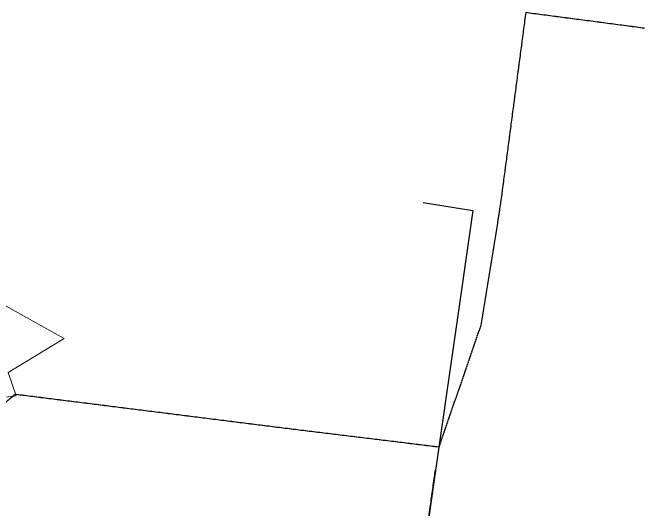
# Model space of a CAD drawing. Header units: metres. Extents: x 304132 to 306101, y 6188673 to 6190119.
# Drawn here: x 305444.5 to 305780.3, y 6189854.6 to 6190118.8 of the extents above; entities that cross this region are included whole.
import ezdxf

# ---------------------------------------------------------------- set-up
doc = ezdxf.new("R2010")
doc.units = ezdxf.units.M
doc.linetypes.add('Cable Exist OH', pattern=[1, 1, 0])
doc.layers.add('Cadastre Roads_SP_EXT', color=9, linetype='Continuous', lineweight=5)
for name, color, linetype in [('Mains_HV_EXT', 7, 'Continuous'), ('Mains_SL_EXT', 7, 'Continuous'), ('Mains_TR_EXT', 7, 'Continuous')]:
    doc.layers.add(name, color=color, linetype=linetype)
doc.styles.get("Standard").update_dxf_attribs({"font": 'arial.ttf'})
doc.linetypes.add('Cable P UG', pattern='A,6,-0.5,["P",Standard,S=1.7,R=0,X=0.5,Y=-1],-2.9', length=9.4)

msp = doc.modelspace()

# ---------------------------------------------------------------- linework, layer by layer
at = {"layer": 'Cadastre Roads_SP_EXT', "linetype": 'Continuous'}
msp.add_lwpolyline([(305414.69, 6189911.16), (305446.4, 6189914.98), (305442.12, 6189927.5), (305471.9, 6189945.47), (305436.41, 6189965.26)], dxfattribs=at)
at = {"layer": 'Mains_HV_EXT', "linetype": 'Cable P UG'}
msp.add_lwpolyline([(305662.77, 6190017.86), (305689.13, 6190013.58), (305681.47, 6189960.21), (305674.74, 6189913.53), (305670.97, 6189887.73), (305669.26, 6189875.36), (305663.09, 6189831.63), (305658.06, 6189798.64), (305651.5, 6189755.92), (305645.93, 6189714.18), (305640.82, 6189682.91), (305635.8, 6189648.86), (305646.1, 6189631.31), (305641.09, 6189589.44), (305636.57, 6189551.77), (305632.33, 6189515.62), (305629.85, 6189494.34), (305626.59, 6189466.59), (305619.76, 6189420.03)], dxfattribs=at)
at = {"layer": 'Mains_SL_EXT', "linetype": 'Cable Exist OH'}
msp.add_lwpolyline([(305658.06, 6189798.64), (305663.09, 6189831.63), (305669.16, 6189875.36)], dxfattribs=at)
at = {"layer": 'Mains_TR_EXT', "linetype": 'Cable Exist OH'}
msp.add_lwpolyline([(305780.25, 6190110.46), (305717.19, 6190118.78), (305710.64, 6190069.21), (305703.68, 6190016.57), (305693.41, 6189952.67), (305670.97, 6189887.73), (305594.77, 6189897.03), (305518.36, 6189906.64), (305445.91, 6189915.75), (305378.72, 6189860.27)], dxfattribs=at)

doc.saveas('drawing.dxf')
